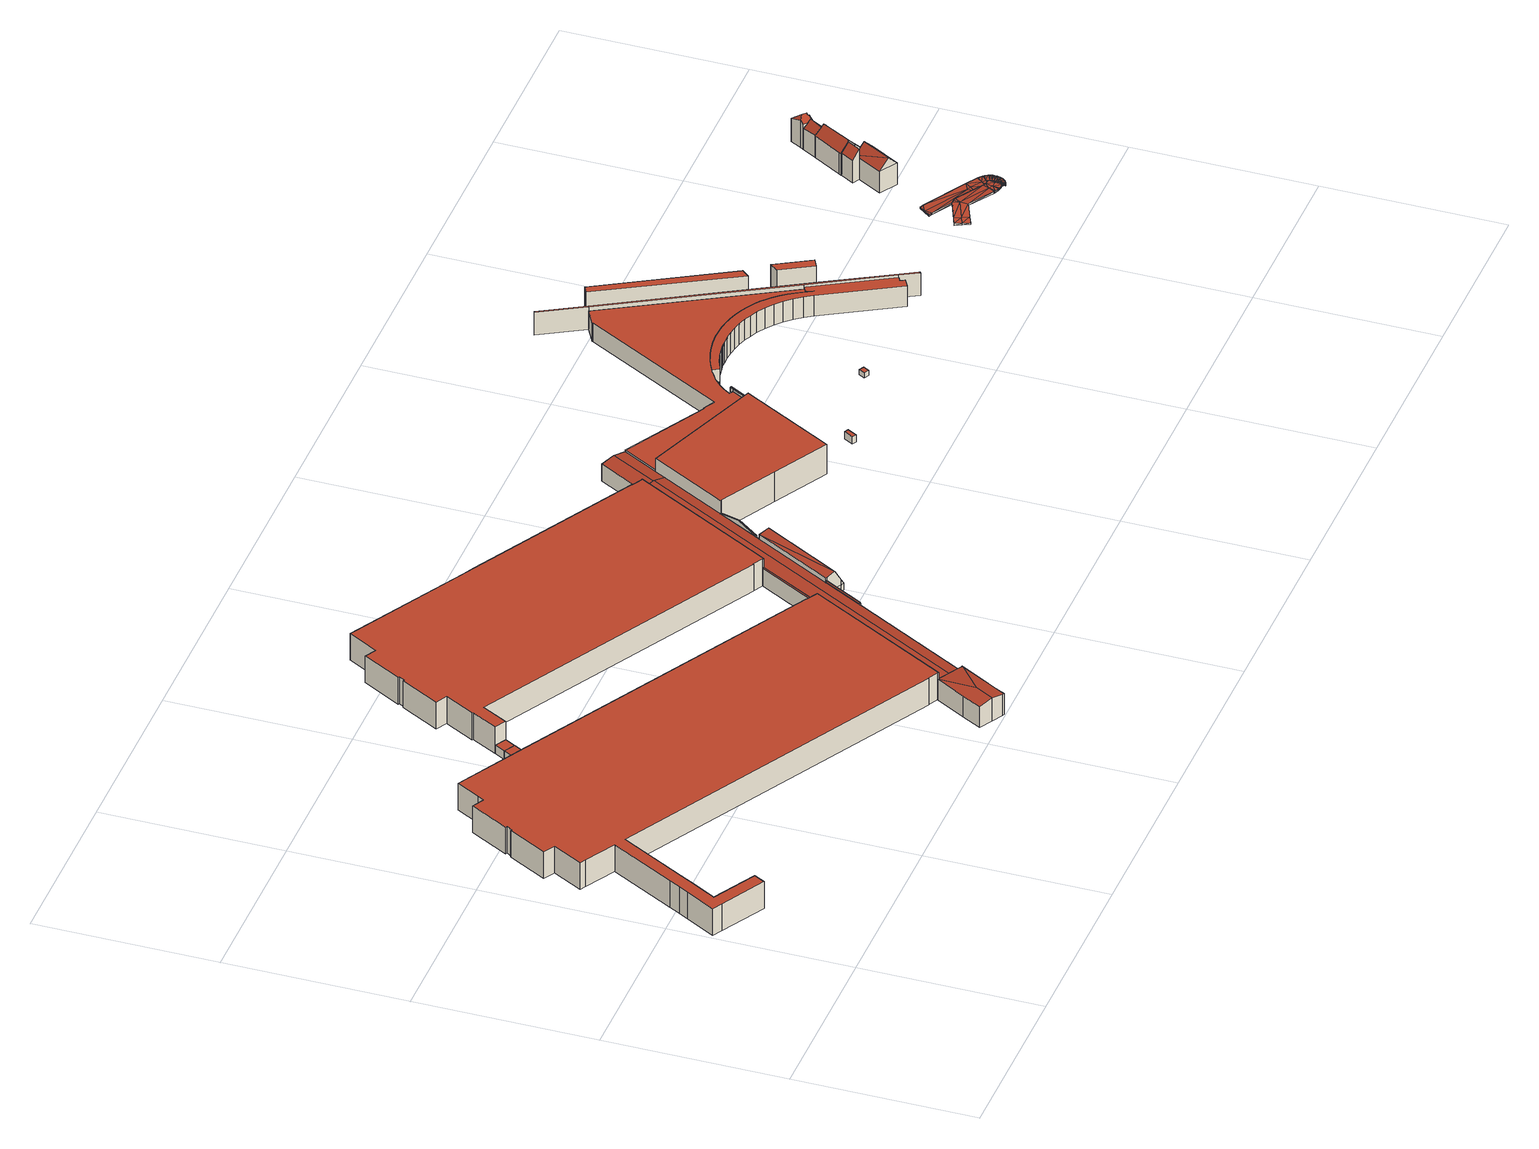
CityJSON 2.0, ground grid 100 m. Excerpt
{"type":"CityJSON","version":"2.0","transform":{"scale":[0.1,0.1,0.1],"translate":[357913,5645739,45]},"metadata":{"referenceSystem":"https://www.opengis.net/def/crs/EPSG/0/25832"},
"CityObjects":{
"building1":{"type":"Building","attributes":{"name":"6","Gemeindeschluessel":"05315000","Geometrietyp2DReferenz":"3000","function":"31001_2000","roofType":"1000","measuredHeight":16.3},"geometry":[{"type":"Solid","lod":"2","boundaries":[[[[0,1,2,3]],[[4,5,1,0]],[[6,7,5,4]],[[8,9,7,6]],[[10,11,9,8]],[[12,13,11,10]],[[14,15,13,12]],[[16,17,15,14]],[[18,19,17,16]],[[20,21,19,18]],[[22,23,21,20]],[[24,25,23,22]],[[26,27,25,24]],[[28,29,27,26]],[[30,31,29,28]],[[32,33,31,30]],[[34,35,33,32]],[[36,37,35,34]],[[38,39,37,36]],[[40,41,39,38]],[[42,43,41,40]],[[44,45,43,42]],[[46,47,45,44]],[[48,49,47,46]],[[50,51,49,48]],[[52,53,51,50]],[[54,55,53,52]],[[56,57,55,54]],[[58,59,57,56]],[[60,61,59,58]],[[62,63,61,60]],[[64,65,63,62]],[[66,67,65,64]],[[3,2,67,66]],[[64,62,60,58,56,54,52,50,48,46,44,42,40,38,36,34,32,30,28,26,24,22,20,18,16,14,12,10,8,6,4,0,3,66]],[[1,5,7,9,11,13,15,17,19,21,23,25,27,29,31,33,35,37,39,41,43,45,47,49,51,53,55,57,59,61,63,65,67,2]]]],"semantics":{"surfaces":[{"type":"WallSurface"},{"type":"RoofSurface"},{"type":"GroundSurface"}],"values":[[0,0,0,0,0,0,0,0,0,0,0,0,0,0,0,0,0,0,0,0,0,0,0,0,0,0,0,0,0,0,0,0,0,0,1,2]]}}]},
"building2":{"type":"Building","attributes":{"name":"7","Gemeindeschluessel":"05315000","Geometrietyp2DReferenz":"3000","function":"31001_2000"},"children":["building2-1","building2-2","building2-3"]},
"building2-1":{"type":"BuildingPart","attributes":{"roofType":"1000","measuredHeight":5.32},"parents":["building2"],"geometry":[{"type":"Solid","lod":"2","boundaries":[[[[68,69,70,71]],[[72,73,69,68]],[[71,70,74,75]],[[72,68,71,75]],[[69,73,74,70]],[[75,74,73,72]]]],"semantics":{"surfaces":[{"type":"WallSurface"},{"type":"RoofSurface"},{"type":"GroundSurface"},{"type":"ClosureSurface"}],"values":[[0,0,0,1,2,3]]}}]},
"building2-2":{"type":"BuildingPart","attributes":{"roofType":"1000","measuredHeight":16.34},"parents":["building2"],"geometry":[{"type":"Solid","lod":"2","boundaries":[[[[76,77,78,79]],[[80,81,77,76]],[[82,83,84,81,80]],[[85,86,87,88,89]],[[90,91,86,85]],[[92,93,91,90]],[[94,95,93,92]],[[96,97,95,94]],[[98,99,97,96]],[[100,101,99,98]],[[102,103,101,100]],[[104,105,103,102]],[[106,107,105,104]],[[108,109,107,106]],[[110,111,109,108]],[[112,113,111,110]],[[114,115,113,112]],[[116,117,115,114]],[[118,119,117,116]],[[120,121,119,118]],[[122,123,121,120]],[[124,125,123,122]],[[79,78,125,124]],[[122,120,118,116,114,112,110,108,106,104,102,100,98,96,94,92,90,85,89,82,80,76,79,124]],[[77,81,84,87,86,91,93,95,97,99,101,103,105,107,109,111,113,115,117,119,121,123,125,78]],[[83,82,89,88]],[[87,84,83,88]]]],"semantics":{"surfaces":[{"type":"WallSurface"},{"type":"RoofSurface"},{"type":"GroundSurface"},{"type":"ClosureSurface"}],"values":[[0,0,0,0,0,0,0,0,0,0,0,0,0,0,0,0,0,0,0,0,0,0,0,1,2,0,3]]}}]},
"building2-3":{"type":"BuildingPart","attributes":{"roofType":"1000","measuredHeight":5.32},"parents":["building2"],"geometry":[{"type":"Solid","lod":"2","boundaries":[[[[88,87,73,72]],[[75,74,84,83]],[[83,88,72,75]],[[87,84,74,73]],[[87,88,83,84]],[[72,73,74,75]]]],"semantics":{"surfaces":[{"type":"WallSurface"},{"type":"RoofSurface"},{"type":"GroundSurface"},{"type":"ClosureSurface"}],"values":[[0,0,1,2,3,3]]}}]},
"building3":{"type":"Building","attributes":{"Gemeindeschluessel":"05315000","Geometrietyp2DReferenz":"3000","function":"31001_2000"},"children":["building3-1","building3-2"]},
"building3-1":{"type":"BuildingPart","attributes":{"roofType":"3100","measuredHeight":14.32},"parents":["building3"],"geometry":[{"type":"Solid","lod":"2","boundaries":[[[[126,127,128,129]],[[130,131,127,126]],[[132,133,131,130]],[[134,135,133,132]],[[136,137,135,134]],[[138,139,137,136]],[[140,141,142]],[[140,143,144,141]],[[145,142,141,126]],[[141,146,147,126]],[[147,130,126]],[[147,146,132,130]],[[146,141,144,134,132]],[[148,145,126,129]],[[144,143,136,134]],[[143,140,149,138,136]],[[128,127,131,133,135,137,139]],[[139,138,129,128]],[[142,145,148,149,140]],[[149,148,129,138]]]],"semantics":{"surfaces":[{"type":"WallSurface"},{"type":"RoofSurface"},{"type":"GroundSurface"},{"type":"ClosureSurface"}],"values":[[0,0,0,0,0,0,1,1,1,1,0,0,0,0,0,0,2,3,0,3]]}}]},
"building3-2":{"type":"BuildingPart","attributes":{"roofType":"5000","measuredHeight":6.76},"parents":["building3"],"geometry":[{"type":"Solid","lod":"2","boundaries":[[[[150,151,139,138,149]],[[152,153,151,150]],[[148,129,128,153,152]],[[148,152,154]],[[154,152,150,155]],[[150,149,155]],[[155,149,148,154]],[[151,153,128,139]],[[139,128,129,138]],[[129,148,149,138]]]],"semantics":{"surfaces":[{"type":"WallSurface"},{"type":"RoofSurface"},{"type":"GroundSurface"},{"type":"ClosureSurface"}],"values":[[0,0,0,0,1,1,1,2,3,3]]}}]},
"building4":{"type":"Building","attributes":{"Gemeindeschluessel":"05315000","Geometrietyp2DReferenz":"3000","function":"31001_2000","roofType":"1000","measuredHeight":18.23},"geometry":[{"type":"Solid","lod":"2","boundaries":[[[[156,157,158,159]],[[160,161,157,156]],[[162,163,161,160]],[[164,165,163,162]],[[166,167,165,164]],[[168,169,167,166]],[[170,171,169,168]],[[159,158,171,170]],[[168,166,164,162,160,156,159,170]],[[157,161,163,165,167,169,171,158]]]],"semantics":{"surfaces":[{"type":"WallSurface"},{"type":"RoofSurface"},{"type":"GroundSurface"}],"values":[[0,0,0,0,0,0,0,0,1,2]]}}]},
"building5":{"type":"Building","attributes":{"Gemeindeschluessel":"05315000","Geometrietyp2DReferenz":"3000","function":"31001_2000"},"address":[{"country":"Germany","locality":"Köln","thoroughfareNumber":"1","thoroughfareName":"Messeplatz"}],"children":["building5-1","building5-2","building5-3","building5-4","building5-5","building5-6","building5-7","building5-8","building5-9","building5-10","building5-11","building5-12","building5-13","building5-14","building5-15"]},
"building5-1":{"type":"BuildingPart","attributes":{"roofType":"5000","measuredHeight":11.55},"parents":["building5"],"geometry":[{"type":"Solid","lod":"2","boundaries":[[[[172,173,174,175,176]],[[177,178,173,172]],[[179,180,181,178,177]],[[179,177,182]],[[182,177,172,183]],[[172,176,183]],[[183,176,179,182]],[[173,178,181,174]],[[180,179,176,175]],[[174,181,180,175]]]],"semantics":{"surfaces":[{"type":"WallSurface"},{"type":"RoofSurface"},{"type":"GroundSurface"},{"type":"ClosureSurface"}],"values":[[0,0,0,1,1,0,1,2,0,3]]}}]},
"building5-2":{"type":"BuildingPart","attributes":{"roofType":"9999","measuredHeight":19.37},"parents":["building5"],"geometry":[{"type":"Solid","lod":"2","boundaries":[[[[184,185,186,187]],[[185,188,189,190,186]],[[184,191,188,185]],[[187,192,193,191,184]],[[192,187,186,190]],[[189,193,192,190]],[[188,191,193,189]]]],"semantics":{"surfaces":[{"type":"RoofSurface"},{"type":"WallSurface"},{"type":"GroundSurface"}],"values":[[0,1,1,1,1,1,2]]}}]},
"building5-3":{"type":"BuildingPart","attributes":{"roofType":"3100","measuredHeight":13.33},"parents":["building5"],"geometry":[{"type":"Solid","lod":"2","boundaries":[[[[194,195,196,197]],[[198,199,200,195,194]],[[197,201,194]],[[198,202,203]],[[201,197,203]],[[203,202,201]],[[194,201,202]],[[202,198,194]],[[204,196,195,200,205]],[[204,206,207,203,197,196]],[[205,207,206,204]],[[199,198,203,207]],[[205,200,199,207]]]],"semantics":{"surfaces":[{"type":"WallSurface"},{"type":"RoofSurface"},{"type":"GroundSurface"},{"type":"ClosureSurface"}],"values":[[0,0,0,0,1,1,1,1,2,0,3,0,3]]}}]},
"building5-4":{"type":"BuildingPart","attributes":{"roofType":"5000","measuredHeight":14.25},"parents":["building5"],"geometry":[{"type":"Solid","lod":"2","boundaries":[[[[208,209,210,211]],[[212,213,209,208]],[[214,215,213,212]],[[216,217,215,214]],[[218,219,217,216]],[[220,221,219,218]],[[222,223,221,220]],[[224,225,226,227,228]],[[229,230,225,224]],[[231,232,230,229]],[[211,210,232,231]],[[228,222,220,218,233,224]],[[216,214,212,233,218]],[[208,211,231,229,224,233,212]],[[209,213,215,217,219,221,234,226,225,230,232,210]],[[235,223,222,228,227]],[[226,234,235,227]],[[221,223,235,234]]]],"semantics":{"surfaces":[{"type":"WallSurface"},{"type":"RoofSurface"},{"type":"GroundSurface"},{"type":"ClosureSurface"}],"values":[[0,0,0,0,0,0,0,0,0,0,0,1,1,1,2,0,3,3]]}}]},
"building5-5":{"type":"BuildingPart","attributes":{"roofType":"1000","measuredHeight":12.79},"parents":["building5"],"geometry":[{"type":"Solid","lod":"2","boundaries":[[[[236,237,238,239]],[[240,241,237,236]],[[242,243,244,241,240]],[[236,239,245,242,240]],[[246,238,237,241,244]],[[243,242,245,247]],[[246,244,243,247]],[[238,246,247,245,239]]]],"semantics":{"surfaces":[{"type":"WallSurface"},{"type":"RoofSurface"},{"type":"GroundSurface"},{"type":"ClosureSurface"}],"values":[[0,0,0,1,2,0,3,3]]}}]},
"building5-6":{"type":"BuildingPart","attributes":{"roofType":"1000","measuredHeight":17.43},"parents":["building5"],"geometry":[{"type":"Solid","lod":"2","boundaries":[[[[248,249,250,251,252]],[[253,254,249,248]],[[255,256,257,254,253]],[[253,248,252,255]],[[249,254,257,250]],[[256,255,252,251]],[[250,257,256,251]]]],"semantics":{"surfaces":[{"type":"WallSurface"},{"type":"RoofSurface"},{"type":"GroundSurface"},{"type":"ClosureSurface"}],"values":[[0,0,0,1,2,0,3]]}}]},
"building5-7":{"type":"BuildingPart","attributes":{"roofType":"1000","measuredHeight":11.2},"parents":["building5"],"geometry":[{"type":"Solid","lod":"2","boundaries":[[[[258,259,260,261]],[[262,263,259,258]],[[264,265,263,262]],[[266,267,265,264]],[[268,269,267,266]],[[270,271,269,268]],[[272,273,271,270]],[[274,275,273,272]],[[276,277,275,274]],[[278,279,277,276]],[[280,281,279,278]],[[282,283,281,280]],[[284,285,283,282]],[[286,287,285,284]],[[288,289,287,286]],[[290,291,289,288]],[[292,293,291,290]],[[294,295,293,292]],[[296,297,295,294]],[[298,299,297,296]],[[300,301,299,298]],[[302,303,301,300]],[[304,305,303,302]],[[306,307,305,304]],[[308,309,307,306]],[[310,311,309,308]],[[312,313,311,310]],[[314,315,313,312]],[[316,317,315,314]],[[318,319,317,316]],[[320,321,319,318]],[[322,323,321,320]],[[324,325,323,322]],[[326,327,325,324]],[[328,329,327,326]],[[330,331,329,328]],[[332,333,331,330]],[[334,335,333,332]],[[336,337,335,334]],[[338,339,337,336]],[[340,341,339,338]],[[342,343,341,340]],[[344,345,343,342]],[[346,347,345,344]],[[348,349,347,346]],[[350,351,349,348]],[[352,353,351,350]],[[354,355,353,352]],[[356,357,355,354]],[[358,359,360,361]],[[362,363,359,358]],[[364,363,362]],[[365,366,367,368,369]],[[370,371,366,365]],[[372,373,371,370]],[[374,375,373,372]],[[376,377,375,374]],[[378,379,377,376]],[[380,381,382,383]],[[384,385,381,380]],[[386,387,385,384]],[[388,389,387,386]],[[261,260,389,388]],[[386,384,380,383,378,376,374,372,370,365,369,362,358,361,390,356,354,352,350,348,346,344,342,340,338,336,334,332,330,328,326,324,322,320,318,316,314,312,310,308,306,304,302,300,298,296,294,292,290,288,286,284,282,280,278,276,274,272,270,268,266,264,262,258,261,388]],[[259,263,265,267,269,271,273,275,277,279,281,283,285,287,289,291,293,295,297,299,301,303,305,307,309,311,313,315,317,319,321,323,325,327,329,331,333,335,337,339,341,343,345,347,349,351,353,355,357,391,360,359,363,367,366,371,373,375,377,379,382,381,385,387,389,260]],[[357,356,390,391]],[[391,390,361,360]],[[364,362,369,368]],[[367,363,364,368]],[[379,378,383,382]]]],"semantics":{"surfaces":[{"type":"WallSurface"},{"type":"RoofSurface"},{"type":"GroundSurface"},{"type":"ClosureSurface"}],"values":[[0,0,0,0,0,0,0,0,0,0,0,0,0,0,0,0,0,0,0,0,0,0,0,0,0,0,0,0,0,0,0,0,0,0,0,0,0,0,0,0,0,0,0,0,0,0,0,0,0,0,0,0,0,0,0,0,0,0,0,0,0,0,0,1,2,3,3,0,3,3]]}}]},
"building5-8":{"type":"BuildingPart","attributes":{"roofType":"5000","measuredHeight":14.09},"parents":["building5"],"geometry":[{"type":"Solid","lod":"2","boundaries":[[[[392,393,379,378,394]],[[395,396,393,392]],[[397,398,399,396,395]],[[400,401,402,403,404]],[[405,406,401,400]],[[407,408,406,405]],[[409,383,382,408,407]],[[400,410,405]],[[404,397,395,411,410,400]],[[392,411,395]],[[394,409,407,405,410,411,392]],[[393,396,399,402,401,406,408,382,379]],[[398,397,404,403]],[[402,399,398,403]],[[383,409,394,378]],[[379,382,383,378]]]],"semantics":{"surfaces":[{"type":"WallSurface"},{"type":"RoofSurface"},{"type":"GroundSurface"},{"type":"ClosureSurface"}],"values":[[0,0,0,0,0,0,0,1,1,1,1,2,0,3,0,3]]}}]},
"building5-9":{"type":"BuildingPart","attributes":{"roofType":"5000","measuredHeight":11.56},"parents":["building5"],"geometry":[{"type":"Solid","lod":"2","boundaries":[[[[412,413,414,415]],[[416,417,413,412]],[[418,419,417,416]],[[420,421,422,419,418]],[[415,414,423,424,425]],[[420,418,416,426]],[[426,416,412,415,427]],[[427,425,420,426]],[[427,415,425]],[[413,417,419,422,423,414]],[[421,420,425,424]],[[423,422,421,424]]]],"semantics":{"surfaces":[{"type":"WallSurface"},{"type":"RoofSurface"},{"type":"GroundSurface"},{"type":"ClosureSurface"}],"values":[[0,0,0,0,0,1,1,1,0,2,0,3]]}}]},
"building5-10":{"type":"BuildingPart","attributes":{"roofType":"3100","measuredHeight":11.98},"parents":["building5"],"geometry":[{"type":"Solid","lod":"2","boundaries":[[[[424,423,200,199]],[[428,419,422,421]],[[227,226,419,428]],[[175,174,221,223]],[[429,430,181,180]],[[206,204,431,432]],[[433,434,429,180,175,223,235,435]],[[227,428,421,424,199,207,206,432,435,235]],[[200,423,422,419,226,234,221,174,181,430,436,437,431,204,205]],[[205,207,199,200]],[[423,424,421,422]],[[226,227,235,234]],[[235,223,221,234]],[[174,175,180,181]],[[433,435,438]],[[436,434,433,438,437]],[[430,429,434,436]],[[438,435,432]],[[438,432,431,437]],[[204,206,207,205]]]],"semantics":{"surfaces":[{"type":"WallSurface"},{"type":"RoofSurface"},{"type":"GroundSurface"},{"type":"ClosureSurface"}],"values":[[0,0,0,0,0,0,1,1,2,3,3,3,3,3,0,3,3,0,3,3]]}}]},
"building5-11":{"type":"BuildingPart","attributes":{"roofType":"1000","measuredHeight":11.41},"parents":["building5"],"geometry":[{"type":"Solid","lod":"2","boundaries":[[[[439,361,360,440,441]],[[441,440,244,243]],[[247,442,443,439,441,243]],[[360,391,444,246,244,440]],[[361,439,443,390]],[[391,360,361,390]],[[444,442,247,246]],[[391,390,443,442,444]],[[246,247,243,244]]]],"semantics":{"surfaces":[{"type":"WallSurface"},{"type":"RoofSurface"},{"type":"GroundSurface"},{"type":"ClosureSurface"}],"values":[[0,0,1,2,0,3,3,3,3]]}}]},
"building5-12":{"type":"BuildingPart","attributes":{"roofType":"1000","measuredHeight":12.78},"parents":["building5"],"geometry":[{"type":"Solid","lod":"2","boundaries":[[[[239,238,445,446]],[[447,245,239,446]],[[246,444,445,238]],[[238,239,245,247,246]],[[247,245,447,442]],[[246,247,442,444]],[[444,442,447,446,445]]]],"semantics":{"surfaces":[{"type":"WallSurface"},{"type":"RoofSurface"},{"type":"GroundSurface"},{"type":"ClosureSurface"}],"values":[[0,1,2,3,0,3,3]]}}]},
"building5-13":{"type":"BuildingPart","attributes":{"roofType":"3100","measuredHeight":11.93},"parents":["building5"],"geometry":[{"type":"Solid","lod":"2","boundaries":[[[[432,431,363,364]],[[448,449,430,429,450]],[[451,452,449,448]],[[453,454,452,451]],[[368,367,454,453]],[[451,448,450,434,453]],[[433,438,432,364,368,453,434]],[[431,437,436,430,449,452,454,367,363]],[[437,438,433,434,436]],[[431,432,438,437]],[[429,434,450]],[[434,429,430,436]],[[367,368,364,363]]]],"semantics":{"surfaces":[{"type":"WallSurface"},{"type":"RoofSurface"},{"type":"GroundSurface"},{"type":"ClosureSurface"}],"values":[[0,0,0,0,0,1,1,2,3,3,0,3,3]]}}]},
"building5-14":{"type":"BuildingPart","attributes":{"roofType":"5000","measuredHeight":8.27},"parents":["building5"],"geometry":[{"type":"Solid","lod":"2","boundaries":[[[[251,250,399,398]],[[190,189,257,256]],[[403,402,193,192]],[[455,192,190,256,251,456]],[[251,398,456]],[[456,398,403,455]],[[403,192,455]],[[250,257,189,193,402,399]],[[256,257,250,251]],[[189,190,192,193]],[[402,403,398,399]]]],"semantics":{"surfaces":[{"type":"WallSurface"},{"type":"RoofSurface"},{"type":"GroundSurface"},{"type":"ClosureSurface"}],"values":[[0,0,0,1,1,1,1,2,3,3,3]]}}]},
"building5-15":{"type":"BuildingPart","attributes":{"roofType":"1000","measuredHeight":12.79},"parents":["building5"],"geometry":[{"type":"Solid","lod":"2","boundaries":[[[[457,458,357,356,459]],[[460,461,458,457]],[[446,445,461,460]],[[457,459,447,446,460]],[[444,391,357,458,461,445]],[[442,444,445,446,447]],[[390,443,442,447,459,356]],[[357,391,390,356]],[[442,443,390,391,444]]]],"semantics":{"surfaces":[{"type":"WallSurface"},{"type":"RoofSurface"},{"type":"GroundSurface"},{"type":"ClosureSurface"}],"values":[[0,0,0,1,2,3,0,3,3]]}}]},
"building6":{"type":"Building","attributes":{"Gemeindeschluessel":"05315000","Geometrietyp2DReferenz":"3000","function":"31001_2000","roofType":"1000","measuredHeight":4.48},"geometry":[{"type":"Solid","lod":"2","boundaries":[[[[462,463,464,465]],[[466,467,463,462]],[[468,469,467,466]],[[465,464,469,468]],[[466,462,465,468]],[[463,467,469,464]]]],"semantics":{"surfaces":[{"type":"WallSurface"},{"type":"RoofSurface"},{"type":"GroundSurface"}],"values":[[0,0,0,0,1,2]]}}]},
"building7":{"type":"Building","attributes":{"Gemeindeschluessel":"05315000","Geometrietyp2DReferenz":"3000","function":"31001_2500","roofType":"1000","measuredHeight":3},"geometry":[{"type":"Solid","lod":"2","boundaries":[[[[470,471,472,473]],[[474,475,471,470]],[[476,477,475,474]],[[473,472,477,476]],[[474,470,473,476]],[[471,475,477,472]]]],"semantics":{"surfaces":[{"type":"WallSurface"},{"type":"RoofSurface"},{"type":"GroundSurface"}],"values":[[0,0,0,0,1,2]]}}]},
"building8":{"type":"Building","attributes":{"Gemeindeschluessel":"05315000","Geometrietyp2DReferenz":"3000","function":"51009_1610","roofType":"1000","measuredHeight":12.63},"geometry":[{"type":"Solid","lod":"2","boundaries":[[[[478,479,480,481]],[[482,483,479,478]],[[484,485,483,482]],[[486,487,485,484]],[[488,489,487,486]],[[490,491,489,488]],[[492,493,491,490]],[[494,495,493,492]],[[496,497,495,494]],[[498,499,497,496]],[[500,501,499,498]],[[502,503,501,500]],[[504,505,503,502]],[[506,507,505,504]],[[508,509,507,506]],[[510,511,509,508]],[[512,513,511,510]],[[514,515,513,512]],[[516,517,515,514]],[[518,519,517,516]],[[520,521,519,518]],[[522,331,521,520]],[[523,327,331,522]],[[524,323,327,523]],[[525,319,323,524]],[[526,315,319,525]],[[527,311,315,526]],[[528,307,311,527]],[[529,303,307,528]],[[530,531,303,529]],[[532,533,531,530]],[[534,293,533,532]],[[535,536,293,534]],[[537,538,536,535]],[[539,540,538,537]],[[541,279,540,539]],[[542,543,279,541]],[[544,545,543,542]],[[546,269,545,544]],[[547,265,269,546]],[[548,259,265,547]],[[549,389,259,548]],[[550,387,389,549]],[[551,385,387,550]],[[552,381,385,551]],[[553,382,381,552]],[[554,408,382,553]],[[555,556,408,554]],[[481,480,556,555]],[[554,553,552,551,550,549,548,547,546,544,542,541,539,537,535,534,532,530,529,528,527,526,525,524,523,522,520,518,516,514,512,510,508,506,504,502,500,498,496,494,492,490,488,486,484,482,478,481,555]],[[479,483,485,487,489,491,493,495,497,499,501,503,505,507,509,511,513,515,517,519,521,331,327,323,319,315,311,307,303,531,533,293,536,538,540,279,543,545,269,265,259,389,387,385,381,382,408,556,480]]]],"semantics":{"surfaces":[{"type":"WallSurface"},{"type":"RoofSurface"},{"type":"GroundSurface"}],"values":[[0,0,0,0,0,0,0,0,0,0,0,0,0,0,0,0,0,0,0,0,0,0,0,0,0,0,0,0,0,0,0,0,0,0,0,0,0,0,0,0,0,0,0,0,0,0,0,0,0,1,2]]}}]},
"building9":{"type":"Building","attributes":{"Geometrietyp2DReferenz":"2000","Gemeindeschluessel":"05315000","function":"53001_1800","roofType":"9999","measuredHeight":1},"geometry":[{"type":"Solid","lod":"2","boundaries":[[[[557,558,559]],[[560,561,562]],[[561,557,562]],[[563,564,560]],[[564,561,560]],[[565,566,563]],[[566,564,563]],[[567,568,565]],[[568,566,565]],[[569,570,567]],[[570,568,567]],[[571,572,569]],[[572,570,569]],[[573,574,571]],[[574,572,571]],[[575,576,577]],[[576,578,577]],[[579,580,575]],[[580,576,575]],[[581,582,573]],[[582,574,573]],[[583,584,581]],[[584,582,581]],[[585,586,583]],[[586,584,583]],[[587,588,585]],[[588,586,585]],[[589,590,587]],[[590,588,587]],[[591,592,589]],[[592,590,589]],[[593,594,591]],[[594,592,591]],[[595,596,579]],[[596,580,579]],[[597,598,595]],[[598,596,595]],[[599,600,597]],[[600,598,597]],[[601,602,599]],[[603,604,593]],[[604,594,593]],[[605,606,603]],[[606,604,603]],[[607,608,605]],[[608,606,605]],[[602,600,599]],[[609,610,601]],[[610,602,601]],[[611,612,609]],[[612,610,609]],[[613,614,611]],[[614,612,611]],[[615,616,607]],[[616,608,607]],[[617,618,615]],[[618,616,615]],[[619,620,617]],[[620,618,617]],[[621,622,619]],[[622,620,619]],[[623,624,613]],[[624,614,613]],[[625,626,623]],[[626,624,623]],[[627,628,625]],[[628,626,625]],[[629,630,627]],[[630,628,627]],[[631,632,621]],[[632,622,621]],[[633,634,631]],[[634,632,631]],[[635,636,633]],[[636,634,633]],[[637,638,635]],[[638,636,635]],[[639,640,637]],[[641,642,629]],[[642,630,629]],[[643,644,641]],[[644,642,641]],[[645,646,643]],[[640,638,637]],[[647,648,639]],[[648,640,639]],[[649,650,647]],[[650,648,647]],[[651,652,649]],[[652,650,649]],[[646,644,643]],[[653,654,645]],[[654,646,645]],[[655,656,653]],[[656,654,653]],[[657,658,655]],[[659,660,651]],[[660,652,651]],[[661,662,659]],[[662,660,659]],[[663,664,661]],[[664,662,661]],[[658,656,655]],[[665,666,657]],[[666,658,657]],[[667,668,665]],[[668,666,665]],[[669,670,667]],[[670,668,667]],[[671,672,663]],[[672,664,663]],[[673,674,671]],[[674,672,671]],[[675,676,673]],[[676,674,673]],[[577,578,675]],[[578,676,675]],[[677,678,669]],[[678,670,669]],[[679,680,677]],[[680,678,677]],[[559,558,679]],[[558,680,679]],[[562,557,559]],[[681,628,630]],[[642,681,630]],[[682,681,644]],[[644,681,642]],[[646,654,682]],[[646,682,644]],[[683,682,656]],[[656,682,654]],[[658,666,683]],[[658,683,656]],[[678,684,670]],[[670,684,668]],[[668,684,683]],[[668,683,666]],[[557,685,558]],[[558,685,684]],[[590,686,588]],[[588,686,586]],[[586,686,687]],[[586,687,584]],[[594,604,688]],[[594,688,686]],[[594,686,592]],[[592,686,590]],[[608,689,688]],[[608,688,606]],[[606,688,604]],[[616,690,608]],[[608,690,689]],[[618,620,616]],[[616,620,690]],[[676,578,674]],[[674,578,691]],[[674,691,672]],[[691,692,672]],[[664,672,692]],[[664,692,693]],[[662,664,693]],[[558,684,680]],[[680,684,678]],[[566,694,564]],[[564,694,561]],[[561,694,685]],[[561,685,557]],[[572,695,570]],[[570,695,694]],[[570,694,568]],[[568,694,566]],[[584,687,582]],[[582,687,695]],[[582,695,574]],[[574,695,572]],[[691,578,580]],[[580,578,576]],[[691,580,596]],[[692,691,596]],[[693,692,596]],[[693,596,598]],[[693,598,600]],[[696,693,610]],[[610,693,602]],[[602,693,600]],[[696,610,612]],[[697,696,624]],[[624,696,614]],[[614,696,612]],[[697,624,626]],[[681,697,628]],[[628,697,626]],[[662,693,696]],[[660,662,696]],[[660,696,697]],[[697,681,660]],[[681,682,660]],[[682,683,660]],[[683,684,660]],[[684,685,660]],[[685,694,660]],[[695,652,660]],[[695,660,694]],[[687,650,652]],[[687,652,695]],[[686,648,687]],[[687,648,650]],[[686,688,648]],[[648,688,640]],[[689,636,638]],[[689,638,640]],[[689,640,688]],[[690,632,689]],[[689,632,634]],[[689,634,636]],[[620,622,690]],[[690,622,632]],[[698,579,577]],[[579,575,577]],[[698,595,579]],[[699,595,698]],[[700,595,699]],[[700,597,595]],[[700,599,597]],[[701,609,700]],[[609,601,700]],[[601,599,700]],[[701,611,609]],[[702,623,701]],[[623,613,701]],[[613,611,701]],[[702,625,623]],[[703,627,702]],[[627,625,702]],[[703,629,627]],[[641,629,703]],[[643,641,703]],[[704,643,703]],[[645,704,653]],[[645,643,704]],[[705,655,704]],[[655,653,704]],[[657,705,665]],[[657,655,705]],[[677,669,706]],[[669,667,706]],[[667,705,706]],[[667,665,705]],[[562,559,707]],[[559,706,707]],[[559,679,706]],[[679,677,706]],[[565,563,708]],[[563,560,708]],[[560,707,708]],[[560,562,707]],[[571,569,709]],[[569,708,709]],[[569,567,708]],[[567,565,708]],[[583,581,710]],[[581,709,710]],[[581,573,709]],[[573,571,709]],[[589,587,711]],[[587,585,711]],[[585,710,711]],[[585,583,710]],[[593,712,603]],[[593,711,712]],[[593,591,711]],[[591,589,711]],[[607,712,713]],[[607,605,712]],[[605,603,712]],[[615,607,714]],[[607,713,714]],[[617,615,619]],[[615,714,619]],[[675,673,577]],[[673,698,577]],[[673,671,698]],[[698,671,699]],[[661,701,700]],[[663,699,671]],[[663,700,699]],[[661,700,663]],[[659,701,661]],[[659,702,701]],[[702,659,703]],[[703,659,704]],[[704,659,705]],[[705,659,706]],[[706,659,707]],[[707,659,708]],[[709,659,651]],[[709,708,659]],[[710,651,649]],[[710,709,651]],[[711,710,647]],[[710,649,647]],[[711,647,712]],[[647,639,712]],[[713,637,635]],[[713,639,637]],[[713,712,639]],[[714,713,631]],[[713,633,631]],[[713,635,633]],[[619,714,621]],[[714,631,621]]]],"semantics":{"surfaces":[{"type":"WallSurface"},{"type":"GroundSurface"},{"type":"RoofSurface"}],"values":[[0,0,0,0,0,0,0,0,0,0,0,0,0,0,0,0,0,0,0,0,0,0,0,0,0,0,0,0,0,0,0,0,0,0,0,0,0,0,0,0,0,0,0,0,0,0,0,0,0,0,0,0,0,0,0,0,0,0,0,0,0,0,0,0,0,0,0,0,0,0,0,0,0,0,0,0,0,0,0,0,0,0,0,0,0,0,0,0,0,0,0,0,0,0,0,0,0,0,0,0,0,0,0,0,0,0,0,0,0,0,0,0,0,0,0,0,0,0,0,0,0,0,0,0,1,1,1,1,1,1,1,1,1,1,1,1,1,1,1,1,1,1,1,1,1,1,1,1,1,1,1,1,1,1,1,1,1,1,1,1,1,1,1,1,1,1,1,1,1,1,1,1,1,1,1,1,1,1,1,1,1,1,1,1,1,1,1,1,1,1,1,1,1,1,1,1,1,1,1,1,1,1,1,1,1,1,1,1,1,1,1,1,1,1,1,1,1,1,2,2,2,2,2,2,2,2,2,2,2,2,2,2,2,2,2,2,2,2,2,2,2,2,2,2,2,2,2,2,2,2,2,2,2,2,2,2,2,2,2,2,2,2,2,2,2,2,2,2,2,2,2,2,2,2,2,2,2,2,2,2,2,2,2,2,2,2,2,2,2,2,2,2,2,2,2,2,2,2,2,2,2,2,2,2,2,2,2,2,2,2,2,2]]}}]},
"building10":{"type":"Building","attributes":{"Gemeindeschluessel":"05315000","Geometrietyp2DReferenz":"3000","function":"31001_1100"},"address":[{"country":"Germany","locality":"Köln","thoroughfareNumber":"132","thoroughfareName":"Deutz-Mülheimer Str."}],"children":["building10-1","building10-2","building10-3"]},
"building10-1":{"type":"BuildingPart","attributes":{"roofType":"2100","measuredHeight":18.32},"parents":["building10"],"geometry":[{"type":"Solid","lod":"2","boundaries":[[[[715,716,717,718]],[[719,720,721,722,723]],[[718,717,720,719]],[[723,724,715,718,719]],[[716,725,721,720,717]],[[726,724,723,722]],[[716,715,724,726,725]],[[725,726,722,721]]]],"semantics":{"surfaces":[{"type":"WallSurface"},{"type":"RoofSurface"},{"type":"GroundSurface"},{"type":"ClosureSurface"}],"values":[[0,0,0,1,2,0,3,3]]}}]},
"building10-2":{"type":"BuildingPart","attributes":{"roofType":"2100","measuredHeight":19.46},"parents":["building10"],"geometry":[{"type":"Solid","lod":"2","boundaries":[[[[727,728,716,715,729]],[[730,731,728,727]],[[732,733,731,730]],[[734,735,733,732]],[[736,737,734,732,730,727,729,738]],[[728,731,733,735,725,716]],[[736,738,724,726]],[[735,734,737,726,725]],[[737,736,726]],[[724,738,729,715]],[[725,726,724,715,716]]]],"semantics":{"surfaces":[{"type":"WallSurface"},{"type":"RoofSurface"},{"type":"GroundSurface"},{"type":"ClosureSurface"}],"values":[[0,0,0,0,1,2,0,3,3,0,3]]}}]},
"building10-3":{"type":"BuildingPart","attributes":{"roofType":"3100","measuredHeight":18.93},"parents":["building10"],"geometry":[{"type":"Solid","lod":"2","boundaries":[[[[739,740,741,742]],[[743,744,740,739]],[[739,745,743]],[[745,746,736,726]],[[726,722,743,745]],[[739,742,746]],[[746,745,739]],[[721,725,735,741,740,744]],[[744,743,722,721]],[[721,722,726,725]],[[735,734,737,742,741]],[[725,726,737,734,735]],[[736,746,742,737]],[[736,737,726]]]],"semantics":{"surfaces":[{"type":"WallSurface"},{"type":"RoofSurface"},{"type":"GroundSurface"},{"type":"ClosureSurface"}],"values":[[0,0,0,1,1,1,1,2,0,3,0,3,0,3]]}}]},
"building11":{"type":"Building","attributes":{"Gemeindeschluessel":"05315000","Geometrietyp2DReferenz":"3000","function":"31001_1100"},"address":[{"country":"Germany","locality":"Köln","thoroughfareNumber":"134","thoroughfareName":"Deutz-Mülheimer Str."},{"country":"Germany","locality":"Köln","thoroughfareNumber":"134a","thoroughfareName":"Deutz-Mülheimer Str."}],"children":["building11-1","building11-2","building11-3","building11-4"]},
"building11-1":{"type":"BuildingPart","attributes":{"roofType":"2100","measuredHeight":15.1},"parents":["building11"],"geometry":[{"type":"Solid","lod":"2","boundaries":[[[[747,748,749,750]],[[751,752,748,747]],[[753,754,755,752,751]],[[753,751,747,750,756,757]],[[748,752,755,758,749]],[[754,753,757,759]],[[758,755,754,759]],[[759,757,756]],[[758,759,756,750,749]]]],"semantics":{"surfaces":[{"type":"WallSurface"},{"type":"RoofSurface"},{"type":"GroundSurface"},{"type":"ClosureSurface"}],"values":[[0,0,0,1,2,0,3,0,3]]}}]},
"building11-2":{"type":"BuildingPart","attributes":{"roofType":"3100","measuredHeight":18.89},"parents":["building11"],"geometry":[{"type":"Solid","lod":"2","boundaries":[[[[760,761,755,754]],[[762,763,761,760]],[[764,765,763,762]],[[766,767,765,764]],[[768,769,767,766]],[[770,771,769,768]],[[772,773,774,775,776]],[[750,749,773,772]],[[777,778,770,768,766,764,779]],[[762,760,754,759,756,780,750,772,776,779,764]],[[758,755,761,763,765,767,769,771,781,782,774,773,749]],[[750,780,756]],[[758,749,750,756,759]],[[755,758,759,754]],[[777,779,783]],[[781,778,777,783,782]],[[771,770,778,781]],[[775,783,779,776]],[[783,775,774,782]]]],"semantics":{"surfaces":[{"type":"WallSurface"},{"type":"RoofSurface"},{"type":"GroundSurface"},{"type":"ClosureSurface"}],"values":[[0,0,0,0,0,0,0,0,1,1,2,0,3,3,0,3,3,0,3]]}}]},
"building11-3":{"type":"BuildingPart","attributes":{"roofType":"5000","measuredHeight":18.1},"parents":["building11"],"geometry":[{"type":"Solid","lod":"2","boundaries":[[[[784,785,786,787]],[[788,789,785,784]],[[790,791,789,788]],[[792,793,794,795,796]],[[797,798,793,792]],[[799,800,798,797]],[[801,802,800,799]],[[803,804,802,801]],[[787,786,804,803]],[[797,792,805,799]],[[796,806,807,790,788,784,787,805,792]],[[803,801,799,805,787]],[[785,789,791,808,794,793,798,800,802,804,786]],[[806,796,795]],[[808,807,806,795,794]],[[791,790,807,808]]]],"semantics":{"surfaces":[{"type":"WallSurface"},{"type":"RoofSurface"},{"type":"GroundSurface"},{"type":"ClosureSurface"}],"values":[[0,0,0,0,0,0,0,0,0,1,1,1,2,0,3,3]]}}]},
"building11-4":{"type":"BuildingPart","attributes":{"roofType":"3100","measuredHeight":17.28},"parents":["building11"],"geometry":[{"type":"Solid","lod":"2","boundaries":[[[[809,810,811,812]],[[813,814,810,809]],[[815,816,814,813]],[[817,818,816,815]],[[775,774,818,817]],[[795,794,771,770,819]],[[820,821,791,790,822]],[[812,811,821,820]],[[806,795,819,823,824]],[[777,783,775,817,815,813,809,812,820,822,824,823]],[[810,814,816,818,774,782,781,771,794,808,791,821,811]],[[777,823,778]],[[782,783,777,778,781]],[[774,775,783,782]],[[770,778,823,819]],[[778,770,771,781]],[[806,824,807]],[[794,795,806,807,808]],[[790,807,824,822]],[[807,790,791,808]]]],"semantics":{"surfaces":[{"type":"WallSurface"},{"type":"RoofSurface"},{"type":"GroundSurface"},{"type":"ClosureSurface"}],"values":[[0,0,0,0,0,0,0,0,1,1,2,0,3,3,0,3,0,3,0,3]]}}]}
},
"vertices":[
[99,920,185],[99,920,22],[10,757,22],[10,757,185],[129,974,185],[129,974,22],[161,1033,185],[161,1033,22],[361,1396,185],[361,1396,22],[190,1490,185],[190,1490,22],[158,1507,185],[158,1507,22],[250,1674,185],[250,1674,22],[186,1709,185],[186,1709,22],[304,1924,185],[304,1924,22],[312,1920,185],[312,1920,22],[330,1952,185],[330,1952,22],[322,1957,185],[322,1957,22],[440,2172,185],[440,2172,22],[504,2137,185],[504,2137,22],[523,2171,185],[523,2171,22],[596,2303,185],[596,2303,22],[995,2084,185],[995,2084,22],[1057,2050,185],[1057,2050,22],[2640,1180,185],[2640,1180,22],[2639,1178,185],[2639,1178,22],[2694,1147,185],[2694,1147,22],[2701,1144,185],[2701,1144,22],[2266,353,185],[2266,353,22],[2260,356,185],[2260,356,22],[2204,387,185],[2204,387,22],[2203,384,185],[2203,384,22],[422,1362,185],[422,1362,22],[223,999,185],[223,999,22],[191,940,185],[191,940,22],[105,785,185],[105,785,22],[344,653,185],[344,653,22],[310,591,185],[310,591,22],[64,727,185],[64,727,22],
[995,2084,74],[995,2084,21],[1057,2050,21],[1057,2050,74],[1073,2226,74],[1073,2226,21],[1135,2192,21],[1135,2192,74],
[2828,1523,185],[2828,1523,21],[2830,1526,21],[2830,1526,185],[1245,2393,185],[1245,2393,21],[1168,2251,185],[1168,2251,74],[1168,2251,21],[1184,2427,185],[1184,2427,21],[1106,2285,21],[1106,2285,74],[1106,2285,185],[1179,2430,185],[1179,2430,21],[1270,2596,185],[1270,2596,21],[1206,2631,185],[1206,2631,21],[1324,2846,185],[1324,2846,21],[1332,2842,185],[1332,2842,21],[1350,2875,185],[1350,2875,21],[1342,2879,185],[1342,2879,21],[1460,3094,185],[1460,3094,21],[1524,3059,185],[1524,3059,21],[1616,3226,185],[1616,3226,21],[2278,2862,185],[2278,2862,21],[2340,2828,185],[2340,2828,21],[3266,2319,185],[3266,2319,21],[3264,2317,185],[3264,2317,21],[3320,2286,185],[3320,2286,21],[3327,2283,185],[3327,2283,21],[2892,1492,185],[2892,1492,21],[2885,1495,185],[2885,1495,21],
[3227,1534,59],[3227,1534,19],[3201,1549,19],[3201,1549,59],[2985,1103,59],[2985,1103,19],[2971,1111,59],[2971,1111,19],[2887,1157,59],[2887,1157,19],[2880,1161,59],[2880,1161,19],[3119,1595,59],[3119,1595,19],[3119,1595,151],[2933,1132,162],[3173,1565,162],[2880,1161,151],[2887,1157,152],[3201,1549,109],[2971,1111,90],[2985,1103,62],[3201,1549,75],[3119,1595,75],
[3132,1619,75],[3132,1619,19],[3214,1573,75],[3214,1573,19],[3208,1561,86],[3138,1600,86],
[3490,2271,203],[3490,2271,21],[3259,1848,21],[3259,1848,203],[4165,2019,203],[4165,2019,21],[4162,2013,203],[4162,2013,21],[4034,1780,203],[4034,1780,21],[3883,1505,203],[3883,1505,21],[3577,1673,203],[3577,1673,21],[3265,1844,203],[3265,1844,21],
[2694,1147,127],[2694,1147,20],[2701,1144,20],[2701,1144,124],[2701,1144,127],[2885,1495,127],[2885,1495,20],[2892,1492,127],[2892,1492,124],[2892,1492,20],[2887,1490,135],[2698,1146,135],
[5323,2070,213],[5215,2264,213],[5183,2223,213],[5280,2047,213],[5215,2264,20],[5183,2223,20],[5183,2223,64],[5323,2070,20],[5280,2047,64],[5280,2047,20],
[3139,1615,126],[3139,1615,20],[3265,1844,20],[3265,1844,126],[3132,1619,126],[3132,1619,124],[3132,1619,20],[3202,1730,153],[3195,1733,153],[3258,1848,126],[3259,1848,20],[3258,1848,20],[3259,1848,124],[3258,1848,124],
[2244,9,149],[2244,9,20],[2254,4,20],[2254,4,147],[2182,43,162],[2182,43,20],[2109,83,147],[2109,83,20],[2167,189,147],[2167,189,20],[2260,356,148],[2260,356,20],[2266,353,147],[2266,353,20],[2266,353,148],[2266,353,124],[2404,277,148],[2404,277,20],[2397,281,20],[2397,281,124],[2397,281,148],[2311,107,147],[2311,107,20],[2283,58,147],[2283,58,20],[2238,145,162],[2332,317,20],[2332,317,140],
[4054,1767,148],[4054,1767,20],[4103,1855,20],[4103,1855,148],[4048,1771,148],[4048,1771,20],[4049,1772,148],[4049,1772,134],[4049,1772,20],[4096,1858,148],[4096,1858,20],[4096,1858,134],
[4757,3086,194],[4757,3086,20],[4717,3063,20],[4717,3063,64],[4717,3063,194],[5146,2389,194],[5146,2389,20],[5113,2348,194],[5113,2348,64],[5113,2348,20],
[5094,2134,132],[5094,2134,20],[5106,2117,20],[5106,2117,132],[5082,2151,132],[5082,2151,20],[5069,2167,132],[5069,2167,20],[5055,2183,132],[5055,2183,20],[5041,2198,132],[5041,2198,20],[5027,2212,132],[5027,2212,20],[5012,2226,132],[5012,2226,20],[4997,2239,132],[4997,2239,20],[4982,2251,132],[4982,2251,20],[4966,2263,132],[4966,2263,20],[4944,2277,132],[4944,2277,20],[4921,2289,132],[4921,2289,20],[4898,2301,132],[4898,2301,20],[4875,2311,132],[4875,2311,20],[4851,2320,132],[4851,2320,20],[4827,2329,132],[4827,2329,20],[4802,2336,132],[4802,2336,20],[4779,2342,132],[4779,2342,20],[4755,2346,132],[4755,2346,20],[4732,2350,132],[4732,2350,20],[4708,2353,132],[4708,2353,20],[4684,2354,132],[4684,2354,20],[4660,2355,132],[4660,2355,20],[4635,2355,132],[4635,2355,20],[4611,2353,132],[4611,2353,20],[4586,2351,132],[4586,2351,20],[4562,2348,132],[4562,2348,20],[4538,2343,132],[4538,2343,20],[4515,2338,132],[4515,2338,20],[4493,2332,132],[4493,2332,20],[4471,2325,132],[4471,2325,20],[4449,2317,132],[4449,2317,20],[4427,2308,132],[4427,2308,20],[4406,2298,132],[4406,2298,20],[4386,2288,132],[4386,2288,20],[4365,2276,132],[4365,2276,20],[4351,2267,132],[4351,2267,20],[4337,2258,132],[4337,2258,20],[4324,2249,132],[4324,2249,20],[4310,2239,132],[4310,2239,20],[4297,2227,132],[4297,2227,20],[4284,2215,132],[4284,2215,20],[4271,2202,132],[4271,2202,20],[4260,2189,132],[4260,2189,20],[4249,2175,132],[4249,2175,20],[4238,2160,132],[4238,2160,20],[4229,2145,132],[4229,2145,20],[4225,2138,132],[4225,2138,20],[4244,2127,132],[4244,2127,20],[4165,2019,132],[4165,2019,20],[4162,2013,20],[4162,2013,132],[3490,2271,132],[3490,2271,20],[3490,2271,124],[4064,2213,132],[4064,2213,20],[3599,2468,20],[3599,2468,124],[3599,2468,132],[4066,2218,132],[4066,2218,20],[4128,2184,132],[4128,2184,20],[4561,2974,132],[4561,2974,20],[4558,2975,132],[4558,2975,20],[4651,3027,132],[4651,3027,20],[5144,2056,132],[5144,2056,20],[5180,2075,20],[5180,2075,132],[5164,2018,132],[5164,2018,20],[5163,2017,132],[5163,2017,20],[5117,2099,132],[5117,2099,20],[4177,2005,132],[4177,2005,20],
[4517,3267,158],[4517,3267,20],[4651,3027,158],[4525,3271,158],[4525,3271,20],[4659,3031,158],[4659,3031,64],[4659,3031,20],[5473,1568,158],[5473,1568,20],[5224,2015,20],[5224,2015,64],[5224,2015,158],[5465,1563,158],[5465,1563,20],[5411,1660,158],[5411,1660,20],[5180,2075,158],[5466,1569,161],[4523,3265,161],
[2851,1090,127],[2851,1090,20],[2887,1157,20],[2887,1157,127],[2767,937,127],[2767,937,20],[2760,940,127],[2760,940,20],[2759,940,127],[2759,940,124],[2759,940,20],[2880,1161,20],[2880,1161,124],[2880,1161,127],[2765,942,135],[2884,1159,135],
[2760,940,124],[3327,2283,124],[3327,2283,20],[3457,2211,20],[3457,2211,124],[3389,2248,139],[3389,2249,139],[3392,2247,140],[3389,2249,20],[3392,2247,20],[3392,2247,138],
[4162,2013,134],[4034,1780,20],[4034,1780,134],[4168,1990,134],[4177,2005,134],[4168,1990,20],
[4175,1986,20],[4175,1986,148],[4168,1990,148],
[3320,2286,124],[3320,2286,20],[3327,2283,126],[3461,2544,124],[3461,2544,20],[3530,2506,139],[3530,2506,20],
[5236,2059,102],[4704,3018,102],
[4252,2143,148],[4252,2143,20],[4244,2127,148],[4259,2140,148],[4259,2140,20],
[4209,1526,54],[4209,1526,9],[4179,1474,9],[4179,1474,54],[4230,1514,54],[4230,1514,9],[4201,1462,54],[4201,1462,9],
[4725,1629,56],[4725,1629,26],[4706,1596,26],[4706,1596,56],[4752,1613,56],[4752,1613,26],[4733,1580,56],[4733,1580,26],
[5355,1595,146],[5355,1595,20],[5400,1620,20],[5400,1620,146],[5127,2004,146],[5127,2004,20],[5098,2050,146],[5098,2050,20],[5065,2093,146],[5065,2093,20],[5029,2133,146],[5029,2133,20],[4989,2168,146],[4989,2168,20],[4946,2200,146],[4946,2200,20],[4900,2228,146],[4900,2228,20],[4860,2247,146],[4860,2247,20],[4819,2264,146],[4819,2264,20],[4777,2277,146],[4777,2277,20],[4734,2287,146],[4734,2287,20],[4691,2293,146],[4691,2293,20],[4648,2296,146],[4648,2296,20],[4605,2296,146],[4605,2296,20],[4586,2295,146],[4586,2295,20],[4567,2294,146],[4567,2294,20],[4548,2291,146],[4548,2291,20],[4492,2281,146],[4492,2281,20],[4437,2264,146],[4437,2264,20],[4384,2243,146],[4384,2243,20],[4365,2276,146],[4406,2298,146],[4449,2317,146],[4493,2332,146],[4538,2343,146],[4586,2351,146],[4635,2355,146],[4684,2354,146],[4724,2351,146],[4724,2351,20],[4763,2345,146],[4763,2345,20],[4802,2336,146],[4845,2323,146],[4845,2323,20],[4887,2306,146],[4887,2306,20],[4927,2286,146],[4927,2286,20],[4966,2263,146],[4992,2243,146],[4992,2243,20],[5017,2221,146],[5017,2221,20],[5041,2198,146],[5069,2167,146],[5094,2134,146],[5117,2099,146],[5163,2017,146],[5164,2018,146],[5144,2056,146],[5180,2075,146],[5411,1660,146],[5386,1646,146],[5386,1646,20],
[6433,1453,70],[6439,1457,70],[6439,1457,80],[6427,1450,80],[6427,1450,70],[6433,1453,80],[6416,1446,83],[6416,1446,73],[6412,1444,83],[6412,1444,73],[6407,1443,83],[6407,1443,73],[6392,1442,105],[6392,1442,95],[6389,1442,105],[6389,1442,95],[6387,1441,105],[6387,1441,95],[6161,1806,27],[6161,1806,17],[6137,1774,27],[6137,1774,17],[6175,1795,33],[6175,1795,23],[6367,1442,114],[6367,1442,104],[6365,1442,114],[6365,1442,104],[6363,1442,114],[6363,1442,104],[6328,1447,115],[6328,1447,105],[6324,1448,115],[6324,1448,105],[6320,1449,115],[6320,1449,105],[6295,1458,116],[6295,1458,106],[6371,1640,69],[6371,1640,59],[6424,1599,75],[6424,1599,65],[6426,1597,75],[6426,1597,65],[6428,1595,75],[6428,1595,65],[6292,1459,116],[6292,1459,106],[6289,1461,116],[6289,1461,106],[6136,1545,125],[6136,1545,115],[6445,1578,77],[6445,1578,67],[6448,1573,77],[6448,1573,67],[6452,1569,77],[6452,1569,67],[6027,1499,130],[6027,1499,120],[5980,1479,131],[5980,1479,121],[5964,1516,131],[5964,1516,121],[5949,1553,131],[5949,1553,121],[6460,1552,79],[6460,1552,69],[6462,1547,79],[6462,1547,69],[6464,1542,79],[6464,1542,69],[6467,1531,79],[6467,1531,69],[5996,1573,130],[5996,1573,120],[6123,1626,125],[6123,1626,115],[6140,1625,125],[6140,1625,115],[6158,1624,125],[6158,1624,115],[6325,1532,116],[6325,1532,106],[6467,1527,79],[6467,1527,69],[6468,1523,79],[6468,1523,69],[6468,1512,78],[6468,1512,68],[6343,1525,115],[6343,1525,105],[6371,1522,114],[6371,1522,104],[6386,1521,105],[6386,1521,95],[6467,1507,78],[6467,1507,68],[6467,1503,78],[6467,1503,68],[6465,1493,77],[6465,1493,67],[6386,1521,79],[6386,1521,69],[6384,1526,77],[6384,1526,67],[6373,1537,75],[6373,1537,65],[6463,1488,77],[6463,1488,67],[6461,1483,77],[6461,1483,67],[6457,1475,78],[6457,1475,68],[6322,1577,69],[6322,1577,59],[6126,1732,33],[6126,1732,23],[6113,1742,27],[6113,1742,17],[6452,1469,78],[6452,1469,68],[6447,1463,78],[6447,1463,68],[6428,1523,69],[6428,1511,68],[6425,1502,67],[6421,1494,68],[6414,1487,70],[6334,1486,105],[6368,1482,104],[6309,1496,106],[6138,1589,115],[6012,1536,120],[6332,1619,52],[6346,1609,59],[6400,1567,65],[6402,1483,73],[6388,1481,95],[6416,1550,67],[6425,1533,69],[6332,1619,62],[6346,1609,69],[6400,1567,75],[6416,1550,77],[6425,1533,79],[6428,1523,79],[6428,1511,78],[6425,1502,77],[6421,1494,78],[6414,1487,80],[6402,1483,83],[6388,1481,105],[6368,1482,114],[6334,1486,115],[6309,1496,116],[6138,1589,125],[6012,1536,130],
[6314,2240,219],[6314,2240,36],[6275,2262,36],[6275,2262,171],[6232,2188,171],[6232,2188,36],[6271,2166,36],[6271,2166,168],[6271,2166,219],[6288,2194,219],[6288,2194,36],[6288,2194,168],
[6330,2232,213],[6330,2232,36],[6314,2240,231],[6351,2220,189],[6351,2220,36],[6372,2209,164],[6372,2209,36],[6347,2154,159],[6347,2154,36],[6314,2177,199],[6340,2159,168],[6288,2194,231],
[6293,1974,168],[6293,1974,36],[6383,2130,36],[6383,2130,168],[6194,2031,168],[6194,2031,36],[6244,2002,226],[6335,2162,226],
[6426,2330,170],[6426,2330,35],[6415,2342,35],[6415,2342,186],[6376,2240,172],[6376,2240,35],[6364,2244,185],[6364,2244,184],[6364,2244,35],[6401,2316,186],[6363,2244,186],[6363,2244,35],[6363,2244,184],
[6351,2220,183],[6351,2220,35],[6330,2232,212],[6330,2232,35],[6321,2237,224],[6321,2237,35],[6275,2262,165],[6275,2262,35],[6282,2275,165],[6282,2275,35],[6374,2434,169],[6374,2434,35],[6435,2381,188],[6435,2381,35],[6420,2395,35],[6420,2395,178],[6420,2395,212],[6400,2412,207],[6399,2412,205],[6411,2402,224],[6415,2342,187],[6399,2412,35],[6411,2402,35],[6411,2402,190],
[6476,2511,212],[6476,2511,35],[6480,2516,35],[6480,2516,216],[6477,2503,209],[6477,2503,35],[6460,2474,189],[6460,2474,35],[6429,2530,201],[6429,2530,35],[6419,2513,35],[6419,2513,163],[6419,2513,189],[6464,2591,175],[6464,2591,35],[6467,2589,178],[6467,2589,35],[6486,2579,174],[6486,2579,35],[6514,2553,174],[6514,2553,35],[6459,2535,216],[6437,2496,189],[6449,2485,189],[6449,2485,35],
[6487,2413,129],[6487,2413,35],[6488,2435,35],[6488,2435,143],[6494,2409,121],[6494,2409,35],[6472,2379,122],[6472,2379,35],[6427,2408,179],[6427,2408,35],[6374,2434,172],[6494,2443,142],[6494,2443,35],[6460,2474,191],[6399,2412,208],[6449,2485,208]
]}
